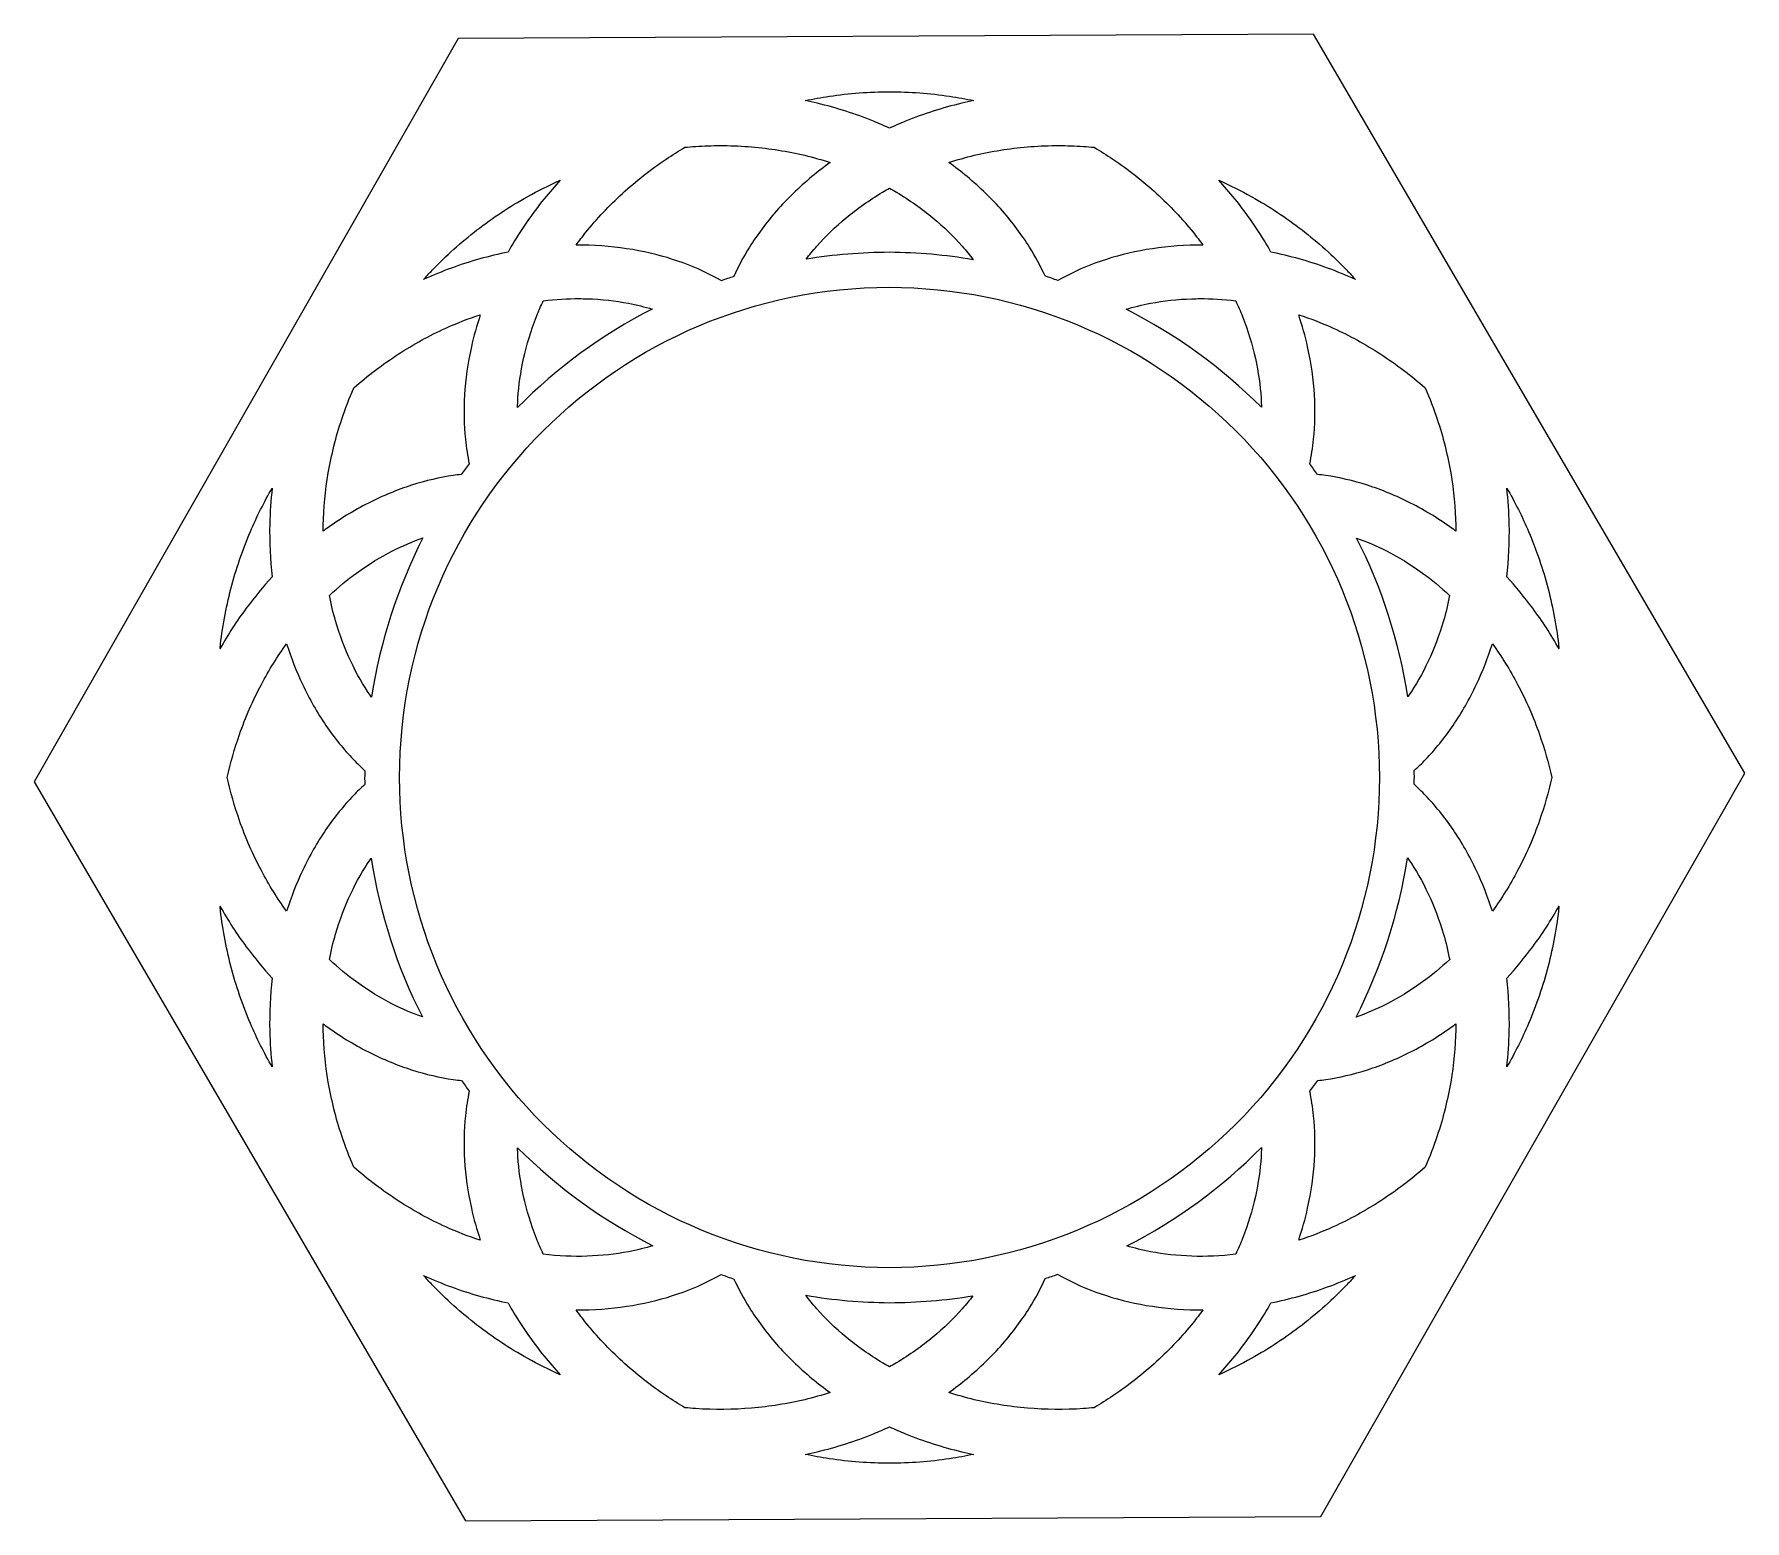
# Model space of a CAD drawing. Extents: x 0.8 to 48.7, y 0.4 to 42.
import ezdxf

# ---------------------------------------------------------------- set-up
doc = ezdxf.new("R2010")
doc.units = 0
doc.layers.add('Layer_1', color=7, linetype='CONTINUOUS')

msp = doc.modelspace()

# ---------------------------------------------------------------- linework, layer by layer
at = {"layer": 'Layer_1', "color": 7}
for p, q in [((12.671898, 41.904213), (0.792036, 21.08503)), ((36.641777, 42.025524), (12.671898, 41.904213)), ((48.731772, 21.327673), (36.641777, 42.025524)), ((36.641777, 42.025524), (36.641777, 42.025524)), ((24.761916, 40.414044), (24.761916, 40.414022)), ((22.731663, 40.093298), (22.731663, 40.093298)), ((20.020401, 38.906711), (20.020401, 38.906688)), ((20.118751, 38.906299), (20.118751, 38.906299)), ((29.503409, 38.906686), (29.503409, 38.906688)), ((15.530796, 37.934249), (15.530818, 37.934249)), ((33.992992, 37.934227), (33.992992, 37.934249)), ((33.992992, 37.934227), (33.992992, 37.934227)), ((24.761851, 37.713024), (24.761872, 37.713024)), ((24.761872, 37.713024), (24.761872, 37.713024)), ((13.200804, 36.542582), (13.200804, 36.542582)), ((16.067037, 34.619752), (16.067037, 34.619752)), ((24.761916, 34.936072), (24.761872, 34.936116)), ((33.456794, 34.619641), (33.456794, 34.619641)), ((13.294398, 34.16784), (13.294402, 34.16784)), ((36.229359, 34.16784), (36.229363, 34.16784)), ((7.461524, 29.314867), (7.461524, 29.314867)), ((42.062219, 29.314867), (42.062219, 29.314867)), ((11.68735, 27.917453), (11.687307, 27.917449)), ((37.853234, 27.911549), (37.853191, 27.911589)), ((7.86619, 24.95122), (7.866168, 24.95122)), ((41.65764, 24.95122), (41.65764, 24.95122)), ((7.158465, 23.813851), (7.158465, 23.813851)), ((36.851911, 0.508488), (48.731772, 21.327673)), ((0.792036, 21.08503), (12.882032, 0.387178)), ((9.737262, 20.700591), (9.737262, 20.700591)), ((10.236437, 18.945881), (10.236437, 18.945881)), ((39.280643, 18.955819), (39.280643, 18.955819)), ((7.158465, 18.598942), (7.158465, 18.598942)), ((5.998352, 17.598312), (5.998352, 17.598312)), ((43.525457, 17.598312), (43.525457, 17.598312)), ((8.891976, 14.304018), (8.891972, 14.304018)), ((40.631842, 14.303996), (40.631859, 14.304018)), ((40.631842, 14.303996), (40.631842, 14.303996)), ((14.339281, 10.836418), (14.339281, 10.836418)), ((35.184767, 10.840541), (35.184767, 10.840541)), ((11.706599, 7.255234), (11.706599, 7.255234)), ((20.046009, 7.287547), (20.046009, 7.287547)), ((29.473461, 7.290042), (29.473461, 7.290042)), ((37.817211, 7.255234), (37.817211, 7.255234)), ((22.41669, 6.701912), (22.41669, 6.701912)), ((24.761828, 3.01808), (24.76185, 3.01808)), ((24.76185, 3.01808), (24.76185, 3.01808)), ((12.882032, 0.387178), (36.851911, 0.508488))]:
    msp.add_line(p, q, dxfattribs=at)
for points in [[(22.398917, 40.165781), (22.623137, 40.213144), (22.848776, 40.255588), (23.07626, 40.289434)], [(23.07626, 40.289434), (23.632444, 40.372189), (24.197379, 40.414044), (24.761916, 40.414044)], [(24.761916, 40.414022), (25.326452, 40.414022), (25.891366, 40.372167), (26.447549, 40.289413)], [(26.447549, 40.289413), (26.675028, 40.255567), (26.900679, 40.213143), (27.124893, 40.165781)], [(22.731663, 40.093298), (22.621784, 40.119411), (22.510437, 40.142791), (22.398917, 40.165781)], [(24.312762, 39.589978), (23.811819, 39.792661), (23.282819, 39.962314), (22.731663, 40.093298)], [(26.792146, 40.093298), (26.241, 39.962316), (25.712008, 39.792659), (25.211069, 39.589978)], [(27.124893, 40.165781), (27.013372, 40.14279), (26.902026, 40.119411), (26.792146, 40.093298)], [(24.761893, 39.394622), (24.614617, 39.462323), (24.465528, 39.528168), (24.312762, 39.589978)], [(25.211069, 39.589978), (25.058298, 39.528166), (24.909177, 39.462327), (24.761893, 39.394622)], [(18.501716, 38.528412), (18.672221, 38.643146), (18.84846, 38.752329), (19.02754, 38.858339)], [(19.02754, 38.858339), (19.127372, 38.867719), (19.227232, 38.87709), (19.326694, 38.883642)], [(19.326694, 38.883642), (19.559206, 38.898959), (19.790672, 38.906571), (20.020401, 38.906711)], [(20.020401, 38.906688), (20.053219, 38.906688), (20.086007, 38.906577), (20.118751, 38.906299)], [(20.118751, 38.906299), (20.380713, 38.904022), (20.640263, 38.892031), (20.89629, 38.870643)], [(20.89629, 38.870643), (21.408358, 38.827867), (21.907156, 38.747469), (22.384832, 38.633947)], [(27.138977, 38.633944), (27.616656, 38.747468), (28.11545, 38.827866), (28.627519, 38.870642)], [(28.627519, 38.870642), (28.883546, 38.89203), (29.143096, 38.904021), (29.405058, 38.906297)], [(29.405058, 38.906297), (29.437803, 38.906586), (29.47059, 38.906708), (29.503409, 38.906686)], [(29.503409, 38.906688), (29.733142, 38.906543), (29.964626, 38.898936), (30.197137, 38.883619)], [(30.197137, 38.883619), (30.296598, 38.877067), (30.396439, 38.867694), (30.496269, 38.858316)], [(30.496269, 38.858316), (30.675352, 38.752304), (30.851607, 38.643124), (31.022116, 38.528389)], [(17.276933, 37.565218), (17.65271, 37.909426), (18.062672, 38.232982), (18.501716, 38.528412)], [(22.384832, 38.633947), (22.629947, 38.575694), (22.869482, 38.508402), (23.102974, 38.433426)], [(23.102974, 38.433426), (22.924429, 38.305253), (22.751852, 38.173479), (22.587719, 38.037462)], [(26.420834, 38.433423), (26.654328, 38.5084), (26.893862, 38.575692), (27.138977, 38.633944)], [(26.936112, 38.03746), (26.771978, 38.173479), (26.599381, 38.305251), (26.420834, 38.433423)], [(31.022116, 38.528389), (31.461158, 38.232958), (31.871122, 37.909402), (32.246898, 37.565194)], [(14.611741, 37.475178), (14.9114, 37.642857), (15.218836, 37.794903), (15.530796, 37.934249)], [(15.530818, 37.934249), (15.376928, 37.765456), (15.227566, 37.594319), (15.086503, 37.419536)], [(22.587719, 38.037462), (22.219796, 37.732559), (21.889369, 37.410178), (21.597506, 37.078109)], [(27.926326, 37.078108), (27.634462, 37.410178), (27.304032, 37.732559), (26.936112, 38.03746)], [(33.992992, 37.934249), (34.304958, 37.794901), (34.612382, 37.642838), (34.912046, 37.475156)], [(34.437307, 37.419514), (34.29624, 37.594293), (34.146886, 37.765431), (33.992992, 37.934227)], [(13.200804, 36.542582), (13.647449, 36.887692), (14.120342, 37.200202), (14.611741, 37.475178)], [(15.086503, 37.419536), (14.733814, 36.982528), (14.422306, 36.528996), (14.153083, 36.066974)], [(16.253799, 36.477501), (16.558981, 36.855643), (16.901151, 37.221007), (17.276933, 37.565218)], [(23.544859, 36.882556), (23.852457, 37.137461), (24.194246, 37.380001), (24.566799, 37.601891)], [(24.566799, 37.601891), (24.630488, 37.639826), (24.696348, 37.67631), (24.761851, 37.713024)], [(24.761872, 37.713024), (24.827397, 37.6763), (24.893282, 37.639814), (24.95699, 37.60187)], [(24.95699, 37.60187), (25.329553, 37.379972), (25.67135, 37.137422), (25.978952, 36.882512)], [(32.246898, 37.565194), (32.622679, 37.220982), (32.964848, 36.8556), (33.270032, 36.477457)], [(35.370727, 36.066952), (35.101503, 36.528971), (34.789998, 36.982503), (34.437307, 37.419514)], [(34.912046, 37.475156), (35.403452, 37.200178), (35.876356, 36.887673), (36.323004, 36.54256)], [(21.597506, 37.078109), (21.305659, 36.746058), (21.052964, 36.405024), (20.838696, 36.062636)], [(28.685158, 36.062613), (28.47089, 36.405002), (28.218177, 36.746054), (27.926326, 37.078108)], [(11.944337, 35.414436), (12.333166, 35.819281), (12.754153, 36.197469), (13.200804, 36.542582)], [(15.980123, 36.119537), (16.068198, 36.239858), (16.158578, 36.359514), (16.253799, 36.477501)], [(22.724199, 36.087917), (22.963178, 36.359817), (23.237256, 36.627642), (23.544859, 36.882556)], [(25.978952, 36.882512), (26.286566, 36.627588), (26.560628, 36.359756), (26.799611, 36.087851)], [(33.270032, 36.477457), (33.365249, 36.359474), (33.455637, 36.239831), (33.543708, 36.119514)], [(36.323004, 36.54256), (36.769656, 36.197447), (37.190643, 35.819259), (37.579472, 35.414413)], [(14.153083, 36.066974), (14.125116, 36.01898), (14.099551, 35.970596), (14.072506, 35.922443)], [(16.339498, 36.114871), (16.220757, 36.118733), (16.100898, 36.12021), (15.980123, 36.119537)], [(17.731078, 35.961442), (17.28967, 36.046149), (16.823907, 36.099114), (16.339498, 36.114871)], [(18.975306, 35.619103), (18.588624, 35.760481), (18.172467, 35.876738), (17.731078, 35.961442)], [(20.838696, 36.062636), (20.665968, 35.786624), (20.518563, 35.510272), (20.395183, 35.237267)], [(22.425458, 35.72266), (22.518238, 35.844824), (22.617777, 35.966833), (22.724199, 36.087917)], [(26.799611, 36.087851), (26.909453, 35.962878), (27.011918, 35.836911), (27.107229, 35.710811)], [(29.120206, 35.255732), (28.998553, 35.522724), (28.853989, 35.792829), (28.685158, 36.062613)], [(31.792753, 35.961419), (31.351363, 35.876714), (30.935207, 35.760456), (30.548526, 35.619079)], [(33.184333, 36.114848), (32.699923, 36.099091), (32.23416, 36.046127), (31.792753, 35.961419)], [(33.543708, 36.119514), (33.42294, 36.120192), (33.303067, 36.118714), (33.184333, 36.114848)], [(35.451303, 35.922421), (35.424258, 35.970572), (35.398692, 36.018959), (35.370727, 36.066952)], [(13.277974, 35.731601), (12.753013, 35.583941), (12.22653, 35.392824), (11.70662, 35.157578)], [(14.072506, 35.922443), (13.808921, 35.86974), (13.543754, 35.806358), (13.277974, 35.731601)], [(20.041647, 35.12774), (19.718269, 35.31161), (19.36196, 35.477734), (18.975306, 35.619103)], [(24.761872, 35.916801), (23.979143, 35.91435), (23.197857, 35.84943), (22.425458, 35.72266)], [(27.107229, 35.710811), (26.332203, 35.842027), (25.547906, 35.910911), (24.761872, 35.916801)], [(30.548526, 35.619079), (30.161871, 35.47771), (29.805562, 35.311588), (29.482184, 35.127717)], [(36.245834, 35.731579), (35.980054, 35.806336), (35.714888, 35.869718), (35.451303, 35.922421)], [(37.817189, 35.157556), (37.297278, 35.392803), (36.770793, 35.58392), (36.245834, 35.731579)], [(11.70662, 35.157578), (11.784741, 35.244102), (11.863432, 35.330197), (11.944337, 35.414436)], [(20.05037, 35.122706), (20.047446, 35.124374), (20.044577, 35.126073), (20.041647, 35.12774)], [(20.395183, 35.237267), (20.279778, 35.200501), (20.164832, 35.162311), (20.05037, 35.122706)], [(29.477801, 35.125199), (29.359171, 35.170251), (29.239962, 35.213765), (29.120206, 35.255732)], [(29.482184, 35.127717), (29.480713, 35.126883), (29.47927, 35.126036), (29.477801, 35.125199)], [(37.579472, 35.414413), (37.660378, 35.330174), (37.739069, 35.24408), (37.817189, 35.157556)], [(11.032207, 21.206362), (11.032207, 28.789071), (17.179207, 34.936071), (24.761916, 34.936072)], [(14.868926, 34.117083), (14.926998, 34.26482), (14.991941, 34.413102), (15.060267, 34.561419)], [(15.060267, 34.561419), (15.404229, 34.601959), (15.741186, 34.620943), (16.067037, 34.619752)], [(16.067037, 34.619752), (16.142233, 34.619474), (16.216837, 34.618121), (16.2908, 34.615716)], [(16.2908, 34.615716), (16.697198, 34.602497), (17.085301, 34.55808), (17.448439, 34.488393)], [(24.761872, 34.936116), (28.403233, 34.936126), (31.895455, 33.489606), (34.470286, 30.914776)], [(32.075392, 34.488283), (32.43853, 34.55797), (32.826634, 34.602387), (33.233031, 34.615606)], [(33.233031, 34.615606), (33.306996, 34.618011), (33.381596, 34.619367), (33.456794, 34.619641)], [(33.456794, 34.619641), (33.782652, 34.620833), (34.119621, 34.60185), (34.463587, 34.561308)], [(34.463587, 34.561308), (34.531913, 34.412992), (34.596833, 34.264708), (34.654906, 34.116972)], [(12.323499, 33.790301), (12.645801, 33.936197), (12.970507, 34.061361), (13.294398, 34.16784)], [(13.294402, 34.16784), (13.194381, 33.865793), (13.10975, 33.565148), (13.043621, 33.268297)], [(18.111243, 34.326241), (16.71526, 33.615014), (15.441858, 32.685346), (14.339172, 31.572378)], [(14.507858, 32.942234), (14.593151, 33.325109), (14.712681, 33.719598), (14.868926, 34.117083)], [(17.448439, 34.488393), (17.679619, 34.44403), (17.90097, 34.38932), (18.111243, 34.326241)], [(31.392146, 34.319923), (31.608508, 34.385617), (31.836694, 34.442477), (32.075392, 34.488283)], [(35.184572, 31.576196), (34.074975, 32.687324), (32.794627, 33.613625), (31.392146, 34.319923)], [(34.654906, 34.116972), (34.81115, 33.719487), (34.93068, 33.324999), (35.015973, 32.942124)], [(36.480162, 33.268318), (36.414033, 33.565162), (36.329378, 33.8658), (36.229359, 34.16784)], [(36.229363, 34.16784), (36.553241, 34.061363), (36.87793, 33.936212), (37.200219, 33.790322)], [(10.989384, 33.06044), (11.42407, 33.34205), (11.871752, 33.585808), (12.323499, 33.790301)], [(37.200219, 33.790322), (37.651966, 33.585829), (38.099646, 33.342071), (38.534333, 33.060461)], [(13.043621, 33.268297), (12.941226, 32.808653), (12.878834, 32.358559), (12.852453, 31.92472)], [(36.671308, 31.924741), (36.644928, 32.358577), (36.582554, 32.808684), (36.480162, 33.268318)], [(9.747826, 32.11847), (10.144319, 32.467464), (10.560742, 32.782744), (10.989384, 33.06044)], [(14.349828, 31.833771), (14.371321, 32.187237), (14.422559, 32.559343), (14.507858, 32.942234)], [(35.015973, 32.942124), (35.10127, 32.559231), (35.152532, 32.187122), (35.174024, 31.833661)], [(38.534333, 33.060461), (38.962962, 32.782773), (39.379384, 32.467497), (39.77587, 32.118512)], [(9.411476, 31.241626), (9.50908, 31.535783), (9.622415, 31.828432), (9.747826, 32.11847)], [(12.852453, 31.92472), (12.826074, 31.490903), (12.835721, 31.074257), (12.876108, 30.680297)], [(14.339172, 31.572378), (14.34093, 31.658331), (14.34446, 31.745497), (14.349828, 31.833771)], [(35.174024, 31.833661), (35.179311, 31.746726), (35.18279, 31.66088), (35.184572, 31.576196)], [(36.647653, 30.68034), (36.688041, 31.074297), (36.697686, 31.490934), (36.671308, 31.924741)], [(39.77587, 32.118512), (39.901286, 31.828466), (40.014654, 31.535813), (40.112263, 31.241647)], [(9.034609, 29.742081), (9.120546, 30.239899), (9.24595, 30.742767), (9.411476, 31.241626)], [(40.112263, 31.241647), (40.277788, 30.742784), (40.403192, 30.23992), (40.489129, 29.742102)], [(34.470286, 30.914776), (37.045116, 28.339945), (38.491636, 24.847722), (38.491624, 21.206362)], [(12.876108, 30.680297), (12.900679, 30.440622), (12.937371, 30.210521), (12.983551, 29.989607)], [(36.540818, 29.992644), (36.586703, 30.212648), (36.623193, 30.441746), (36.647653, 30.68034)], [(8.892184, 28.270076), (8.902055, 28.7507), (8.948672, 29.244256), (9.034609, 29.742081)], [(12.983551, 29.989607), (12.907375, 29.891982), (12.832434, 29.793399), (12.758747, 29.693882)], [(36.753534, 29.695183), (36.683864, 29.795215), (36.612953, 29.894376), (36.540818, 29.992644)], [(40.489129, 29.742102), (40.575068, 29.244277), (40.621662, 28.750722), (40.631533, 28.270097)], [(6.850565, 28.092904), (7.029654, 28.513233), (7.234947, 28.921393), (7.461524, 29.314867)], [(7.461524, 29.314867), (7.423522, 28.97391), (7.399357, 28.635162), (7.392493, 28.300933)], [(11.370271, 29.392928), (10.970869, 29.264828), (10.563936, 29.09847), (10.156837, 28.891473)], [(12.536677, 29.665583), (12.160608, 29.610603), (11.769649, 29.521017), (11.370271, 29.392928)], [(12.758747, 29.693882), (12.685398, 29.685831), (12.611412, 29.676509), (12.536677, 29.665583)], [(36.987084, 29.665627), (36.908448, 29.677122), (36.830638, 29.68686), (36.753534, 29.695183)], [(38.153469, 29.39297), (37.75409, 29.52106), (37.36315, 29.610648), (36.987084, 29.665627)], [(39.366902, 28.891516), (38.959802, 29.098512), (38.552871, 29.26487), (38.153469, 29.39297)], [(42.062219, 29.314867), (42.288791, 28.921401), (42.494072, 28.513247), (42.673157, 28.092927)], [(42.13123, 28.300934), (42.124364, 28.635162), (42.100222, 28.97391), (42.062219, 29.314867)], [(10.156837, 28.891473), (9.749719, 28.684463), (9.343234, 28.437177), (8.945292, 28.148939)], [(40.578426, 28.148981), (40.180483, 28.43722), (39.774019, 28.684507), (39.366902, 28.891516)], [(7.392493, 28.300933), (7.382154, 27.797597), (7.40823, 27.305313), (7.464194, 26.827604)], [(42.05955, 26.827583), (42.115516, 27.3053), (42.141569, 27.79759), (42.13123, 28.300934)], [(6.30408, 26.491754), (6.446439, 27.03768), (6.629598, 27.574284), (6.850565, 28.092904)], [(8.891928, 28.108682), (8.892117, 28.162522), (8.891073, 28.215917), (8.892184, 28.270076)], [(8.945292, 28.148939), (8.927393, 28.135973), (8.909788, 28.121811), (8.891928, 28.108682)], [(11.687307, 27.917449), (10.970598, 26.517454), (10.483041, 25.011581), (10.243208, 23.457188)], [(10.836893, 27.554476), (11.124363, 27.700644), (11.40962, 27.821077), (11.68735, 27.917453)], [(37.853191, 27.911589), (38.125668, 27.816192), (38.405276, 27.697677), (38.687002, 27.554428)], [(39.28735, 23.466776), (39.049058, 25.015284), (38.564919, 26.515782), (37.853234, 27.911549)], [(40.631811, 28.108703), (40.613942, 28.121838), (40.596333, 28.136011), (40.578426, 28.148981)], [(40.631533, 28.270097), (40.632646, 28.215938), (40.631644, 28.162543), (40.631811, 28.108703)], [(42.673157, 28.092927), (42.894123, 27.574307), (43.077302, 27.037703), (43.219663, 26.491777)], [(9.825413, 26.934228), (10.160358, 27.176837), (10.50049, 27.383422), (10.836893, 27.554476)], [(38.687002, 27.554428), (39.023406, 27.383374), (39.363561, 27.176788), (39.698504, 26.93418)], [(9.063065, 26.30823), (9.311847, 26.537971), (9.567202, 26.747201), (9.825413, 26.934228)], [(39.698504, 26.93418), (39.956716, 26.747153), (40.212049, 26.537923), (40.46083, 26.308182)], [(5.999957, 24.832922), (6.059972, 25.38986), (6.161724, 25.945839), (6.30408, 26.491754)], [(7.464194, 26.827604), (7.209957, 26.551977), (6.965133, 26.258489), (6.733508, 25.946094)], [(42.790214, 25.946096), (42.558594, 26.258481), (42.313781, 26.551961), (42.05955, 26.827583)], [(43.219663, 26.491777), (43.362021, 25.945854), (43.463752, 25.389889), (43.523764, 24.832944)], [(6.733508, 25.946094), (6.470295, 25.591099), (6.224706, 25.212494), (5.998308, 24.814497)], [(9.23737, 25.591194), (9.169868, 25.821891), (9.112154, 26.061869), (9.063065, 26.30823)], [(40.46083, 26.308182), (40.411741, 26.061822), (40.354049, 25.821842), (40.286547, 25.591147)], [(43.525413, 24.814498), (43.299016, 25.212497), (43.053427, 25.591101), (42.790214, 25.946096)], [(9.66428, 24.461138), (9.500153, 24.809282), (9.355433, 25.187708), (9.23737, 25.591194)], [(40.286547, 25.591147), (40.168487, 25.187661), (40.023743, 24.809234), (39.859616, 24.46109)], [(7.158465, 23.813851), (7.372565, 24.217804), (7.610952, 24.597334), (7.86619, 24.95122)], [(7.866168, 24.95122), (7.99268, 24.554412), (8.140158, 24.176129), (8.307357, 23.821468)], [(41.216473, 23.821467), (41.383673, 24.17613), (41.531129, 24.554411), (41.65764, 24.95122)], [(41.65764, 24.95122), (41.912876, 24.597339), (42.15129, 24.21782), (42.365388, 23.813872)], [(5.998308, 24.814497), (5.998964, 24.820637), (5.999297, 24.826783), (5.999957, 24.832922)], [(10.207662, 23.508621), (10.012304, 23.794324), (9.828415, 24.112977), (9.66428, 24.461138)], [(39.859616, 24.46109), (39.695484, 24.112932), (39.511593, 23.794279), (39.316234, 23.508572)], [(43.523764, 24.832944), (43.524431, 24.826799), (43.524764, 24.820644), (43.525413, 24.814498)], [(6.544358, 22.40849), (6.717288, 22.900856), (6.924027, 23.371531), (7.158465, 23.813851)], [(8.307357, 23.821468), (8.505159, 23.401893), (8.728228, 23.014468), (8.969294, 22.661919)], [(10.243208, 23.457188), (10.231316, 23.47422), (10.219468, 23.491353), (10.207662, 23.508621)], [(39.316234, 23.508572), (39.306639, 23.494541), (39.297001, 23.480652), (39.28735, 23.466776)], [(40.554516, 22.661919), (40.795577, 23.014464), (41.018671, 23.401891), (41.216473, 23.821467)], [(42.365388, 23.813872), (42.599824, 23.371552), (42.806563, 22.900878), (42.979493, 22.408511)], [(8.969294, 22.661919), (9.210346, 22.30939), (9.468834, 21.992486), (9.73724, 21.712201)], [(39.786568, 21.712201), (40.054974, 21.992486), (40.313462, 22.309392), (40.554516, 22.661919)], [(6.201259, 21.206385), (6.293589, 21.61832), (6.408105, 22.020551), (6.544358, 22.40849)], [(42.979493, 22.408511), (43.115748, 22.020573), (43.230263, 21.618341), (43.322592, 21.206406)], [(9.73724, 21.712201), (9.843824, 21.600901), (9.951953, 21.496167), (10.061047, 21.397032)], [(39.465474, 21.399505), (39.573649, 21.497915), (39.680867, 21.601823), (39.786568, 21.712201)], [(6.544358, 20.004302), (6.408107, 20.392234), (6.293589, 20.794457), (6.201259, 21.206385)], [(10.061047, 21.397032), (10.057452, 21.333511), (10.054269, 21.269968), (10.051498, 21.206406)], [(10.051498, 21.206406), (10.053354, 21.142004), (10.055632, 21.077615), (10.058334, 21.013243)], [(15.053538, 11.497978), (12.478718, 14.072803), (11.032201, 17.565013), (11.032207, 21.206362)], [(38.491624, 21.206362), (38.49163, 17.565013), (37.045113, 14.072803), (34.470293, 11.497978)], [(39.462762, 21.01576), (39.466357, 21.079294), (39.46954, 21.142852), (39.47231, 21.206427)], [(39.47231, 21.206427), (39.470454, 21.270801), (39.468176, 21.335162), (39.465474, 21.399505)], [(43.322592, 21.206406), (43.230263, 20.79448), (43.115746, 20.392254), (42.979493, 20.004323)], [(9.737262, 20.700591), (9.468853, 20.420304), (9.210367, 20.103401), (8.969315, 19.750873)], [(10.058334, 21.013243), (9.950173, 20.914845), (9.842953, 20.810957), (9.737262, 20.700591)], [(39.786568, 20.700612), (39.679988, 20.811907), (39.571858, 20.916634), (39.462762, 21.01576)], [(40.554516, 19.750894), (40.313463, 20.10342), (40.054977, 20.420325), (39.786568, 20.700612)], [(7.158465, 18.598942), (6.924027, 19.041261), (6.717288, 19.511936), (6.544358, 20.004302)], [(8.969315, 19.750873), (8.72825, 19.398325), (8.505182, 19.010898), (8.307379, 18.591324)], [(41.216473, 18.591345), (41.018671, 19.010923), (40.795577, 19.398349), (40.554516, 19.750894)], [(42.979493, 20.004323), (42.806563, 19.511956), (42.599824, 19.041282), (42.365388, 18.598963)], [(9.66428, 17.95174), (9.828415, 18.299902), (10.012304, 18.618554), (10.207662, 18.904257)], [(10.207662, 18.904257), (10.217217, 18.918233), (10.226825, 18.932059), (10.236437, 18.945881)], [(10.236437, 18.945881), (10.474748, 17.397433), (10.958886, 15.896996), (11.670552, 14.501284)], [(37.836481, 14.495381), (38.55323, 15.895427), (39.040809, 17.401362), (39.280643, 18.955819)], [(39.280643, 18.955819), (39.292567, 18.938746), (39.304441, 18.921568), (39.316278, 18.904257)], [(39.316278, 18.904257), (39.511637, 18.618552), (39.695528, 18.299898), (39.859659, 17.95174)], [(7.86619, 17.461572), (7.61095, 17.815457), (7.372565, 18.194987), (7.158465, 18.598942)], [(8.307379, 18.591324), (8.140179, 18.236663), (7.992702, 17.85838), (7.86619, 17.461572)], [(41.65764, 17.461593), (41.531129, 17.858403), (41.383673, 18.236683), (41.216473, 18.591345)], [(42.365388, 18.598963), (42.151288, 18.195009), (41.91288, 17.815478), (41.65764, 17.461593)], [(9.23737, 16.821684), (9.355433, 17.225172), (9.500153, 17.603596), (9.66428, 17.95174)], [(39.859659, 17.95174), (40.023787, 17.603597), (40.16853, 17.22517), (40.28659, 16.821684)], [(5.998352, 17.598312), (6.22475, 17.200314), (6.470338, 16.821708), (6.733552, 16.466714)], [(6, 17.579887), (5.999334, 17.586026), (5.999, 17.592172), (5.998352, 17.598312)], [(6.304124, 15.921032), (6.161765, 16.466958), (6.060015, 17.02294), (6, 17.579887)], [(42.790258, 16.466714), (43.053469, 16.821707), (43.299059, 17.200315), (43.525457, 17.598312)], [(43.523808, 17.579887), (43.463796, 17.022942), (43.362064, 16.466958), (43.219707, 15.921032)], [(43.525457, 17.598312), (43.524801, 17.592172), (43.524468, 17.586026), (43.523808, 17.579887)], [(9.063065, 16.104648), (9.112154, 16.351008), (9.169868, 16.590988), (9.23737, 16.821684)], [(40.28659, 16.821684), (40.354092, 16.590989), (40.411784, 16.351008), (40.460873, 16.104648)], [(6.733552, 16.466714), (6.965176, 16.154322), (7.21, 15.860831), (7.464237, 15.585204)], [(42.059593, 15.585225), (42.313824, 15.860848), (42.558639, 16.15433), (42.790258, 16.466714)], [(6.850608, 14.319882), (6.629642, 14.838507), (6.446483, 15.375109), (6.304124, 15.921032)], [(9.825413, 15.478649), (9.5672, 15.665677), (9.311847, 15.874907), (9.063065, 16.104648)], [(40.460873, 16.104648), (40.212092, 15.874908), (39.95676, 15.665678), (39.698548, 15.478649)], [(43.219707, 15.921032), (43.077346, 15.375108), (42.894167, 14.838507), (42.6732, 14.319882)], [(7.464237, 15.585204), (7.408274, 15.107494), (7.382197, 14.615211), (7.392536, 14.111875)], [(10.836893, 14.858402), (10.500492, 15.029452), (10.160357, 15.236041), (9.825413, 15.478649)], [(39.698548, 15.478649), (39.363606, 15.236042), (39.023448, 15.029454), (38.687046, 14.858402)], [(42.131273, 14.111875), (42.141611, 14.615215), (42.115558, 15.107511), (42.059593, 15.585225)], [(11.670552, 14.501284), (11.398124, 14.596671), (11.118567, 14.715179), (10.836893, 14.858402)], [(38.687046, 14.858402), (38.39954, 14.712214), (38.114241, 14.591764), (37.836481, 14.495381)], [(7.461567, 13.09792), (7.23499, 13.491395), (7.029697, 13.899554), (6.850608, 14.319882)], [(7.392536, 14.111875), (7.3994, 13.777632), (7.423562, 13.438891), (7.461567, 13.09792)], [(8.892232, 14.142625), (8.891119, 14.196784), (8.89212, 14.250178), (8.891976, 14.304018)], [(8.891972, 14.304018), (8.909834, 14.290889), (8.927435, 14.276728), (8.945335, 14.263762)], [(9.034658, 12.670619), (8.948719, 13.168447), (8.902104, 13.662), (8.892232, 14.142625)], [(8.945335, 14.263762), (9.343278, 13.975516), (9.749762, 13.728235), (10.15688, 13.521227)], [(39.366911, 13.521206), (39.774029, 13.728214), (40.180513, 13.9755), (40.578457, 14.26374)], [(40.631581, 14.142625), (40.62171, 13.662), (40.575116, 13.168446), (40.489177, 12.670619)], [(40.578457, 14.26374), (40.596361, 14.276708), (40.613977, 14.290864), (40.631842, 14.303996)], [(40.631859, 14.304018), (40.63167, 14.250178), (40.632692, 14.196784), (40.631581, 14.142625)], [(42.6732, 14.319882), (42.494113, 13.899557), (42.288839, 13.491392), (42.062262, 13.09792)], [(42.062262, 13.09792), (42.100268, 13.438891), (42.124408, 13.777634), (42.131273, 14.111875)], [(10.15688, 13.521227), (10.563983, 13.314226), (10.970911, 13.147871), (11.370314, 13.019774)], [(38.153478, 13.019751), (38.552876, 13.147848), (38.959814, 13.314209), (39.366911, 13.521206)], [(11.370314, 13.019774), (11.769694, 12.891682), (12.160653, 12.802096), (12.53672, 12.747117)], [(36.987093, 12.747096), (37.363158, 12.802075), (37.754098, 12.89166), (38.153478, 13.019751)], [(9.411524, 11.171076), (9.245998, 11.669935), (9.120594, 12.1728), (9.034658, 12.670619)], [(12.53672, 12.747117), (12.615334, 12.735624), (12.693124, 12.725904), (12.770206, 12.717581)], [(12.770206, 12.717581), (12.83989, 12.617521), (12.910815, 12.518331), (12.982966, 12.420034)], [(36.540219, 12.423094), (36.616395, 12.520711), (36.691336, 12.619287), (36.765023, 12.718797)], [(36.765023, 12.718797), (36.838372, 12.726848), (36.912358, 12.736169), (36.987093, 12.747096)], [(40.489177, 12.670619), (40.40324, 12.1728), (40.277836, 11.669937), (40.112311, 11.171076)], [(12.982966, 12.420034), (12.937087, 12.200051), (12.900609, 11.970974), (12.876151, 11.732404)], [(36.647662, 11.732381), (36.62309, 11.972061), (36.586402, 12.202171), (36.540219, 12.423094)], [(12.876151, 11.732404), (12.835764, 11.338444), (12.826118, 10.921799), (12.852497, 10.48798)], [(36.671317, 10.48798), (36.697693, 10.921789), (36.688049, 11.338425), (36.647662, 11.732381)], [(9.747874, 10.29423), (9.622463, 10.584268), (9.509128, 10.876917), (9.411524, 11.171076)], [(24.761916, 7.476631), (21.120567, 7.476632), (17.628359, 8.923154), (15.053538, 11.497978)], [(34.470293, 11.497978), (31.895472, 8.923154), (28.403264, 7.476632), (24.761916, 7.476631)], [(40.112311, 11.171076), (40.014702, 10.876908), (39.901333, 10.584256), (39.775918, 10.294209)], [(14.339281, 10.836418), (15.448847, 9.725339), (16.729149, 8.799076), (18.131577, 8.092798)], [(14.349828, 10.579105), (14.344544, 10.665989), (14.341066, 10.751784), (14.339281, 10.836418)], [(14.507858, 9.470641), (14.422553, 9.853534), (14.371321, 10.225639), (14.349828, 10.579105)], [(31.412762, 8.086614), (32.808727, 8.797866), (34.082106, 9.727556), (35.184767, 10.840541)], [(35.174112, 10.579105), (35.15262, 10.225644), (35.101357, 9.853537), (35.01606, 9.470641)], [(35.184767, 10.840541), (35.183011, 10.754575), (35.17948, 10.667396), (35.174112, 10.579105)], [(10.989433, 9.35226), (10.560786, 9.629959), (10.144365, 9.945237), (9.747874, 10.29423)], [(12.852497, 10.48798), (12.878878, 10.054144), (12.941269, 9.604048), (13.043664, 9.144405)], [(36.480171, 9.144405), (36.582563, 9.604037), (36.644937, 10.054146), (36.671317, 10.48798)], [(39.775918, 10.294209), (39.379434, 9.945226), (38.963013, 9.62995), (38.534381, 9.35226)], [(12.323547, 8.622399), (11.871802, 8.826889), (11.424118, 9.07065), (10.989433, 9.35226)], [(13.043664, 9.144405), (13.109793, 8.847552), (13.194424, 8.546907), (13.294446, 8.24486)], [(14.868926, 8.295794), (14.712681, 8.693279), (14.593151, 9.087767), (14.507858, 9.470641)], [(35.01606, 9.470641), (34.930767, 9.087767), (34.811238, 8.693279), (34.654992, 8.295794)], [(36.229368, 8.24486), (36.329389, 8.546907), (36.414041, 8.847552), (36.480171, 9.144405)], [(38.534381, 9.35226), (38.099693, 9.070649), (37.652011, 8.826889), (37.200267, 8.622399)], [(13.294446, 8.24486), (12.970556, 8.351339), (12.645848, 8.476502), (12.323547, 8.622399)], [(15.060267, 7.851457), (14.991941, 7.999774), (14.926998, 8.148057), (14.868926, 8.295794)], [(34.654992, 8.295794), (34.596921, 8.148058), (34.532, 7.999772), (34.463673, 7.851457)], [(37.200267, 8.622399), (36.877966, 8.476501), (36.553259, 8.351339), (36.229368, 8.24486)], [(16.2908, 7.79716), (15.896327, 7.784328), (15.483606, 7.801561), (15.060267, 7.851457)], [(17.448439, 7.924482), (17.085306, 7.854796), (16.6972, 7.810379), (16.2908, 7.79716)], [(18.131577, 8.092798), (17.915248, 8.027119), (17.687096, 7.97028), (17.448439, 7.924482)], [(32.075479, 7.924482), (31.844332, 7.96884), (31.623009, 8.023546), (31.412762, 8.086614)], [(33.233118, 7.79716), (32.826718, 7.810379), (32.438613, 7.854796), (32.075479, 7.924482)], [(34.463673, 7.851457), (34.040331, 7.801559), (33.627597, 7.784327), (33.233118, 7.79716)], [(11.706599, 7.255234), (12.226521, 7.019976), (12.753004, 6.828828), (13.277974, 6.681167)], [(11.944337, 6.998354), (11.863422, 7.082602), (11.784729, 7.168699), (11.706599, 7.255234)], [(18.975283, 6.793645), (19.36194, 6.935014), (19.718249, 7.101138), (20.041624, 7.285008)], [(20.041624, 7.285008), (20.043099, 7.285841), (20.044536, 7.286708), (20.046009, 7.287547)], [(20.046009, 7.287547), (20.164646, 7.242488), (20.283862, 7.198965), (20.403626, 7.156991)], [(29.128669, 7.17548), (29.244067, 7.212247), (29.359006, 7.250437), (29.473461, 7.290042)], [(29.473461, 7.290042), (29.476386, 7.288372), (29.479253, 7.286674), (29.482184, 7.285008)], [(29.482184, 7.285008), (29.805561, 7.101137), (30.161869, 6.935014), (30.548526, 6.793645)], [(36.245834, 6.681167), (36.770802, 6.828828), (37.297288, 7.019976), (37.817211, 7.255234)], [(37.817211, 7.255234), (37.739081, 7.168699), (37.660388, 7.082602), (37.579472, 6.998354)], [(13.200826, 5.870185), (12.754174, 6.215301), (12.333164, 6.593507), (11.944337, 6.998354)], [(17.731057, 6.451306), (18.172449, 6.536009), (18.588603, 6.652268), (18.975283, 6.793645)], [(20.403626, 7.156991), (20.525282, 6.890007), (20.669848, 6.619909), (20.838673, 6.350134)], [(28.685158, 6.35009), (28.857889, 6.626107), (29.005293, 6.902469), (29.128669, 7.17548)], [(30.548526, 6.793645), (30.935206, 6.652268), (31.35136, 6.536009), (31.792753, 6.451306)], [(37.579472, 6.998354), (37.190644, 6.593507), (36.769657, 6.215301), (36.323004, 5.870185)], [(13.277974, 6.681167), (13.543756, 6.606409), (13.808921, 6.543029), (14.072506, 6.490325)], [(14.072506, 6.490325), (14.099552, 6.442172), (14.125116, 6.393788), (14.153083, 6.345794)], [(14.153083, 6.345794), (14.422306, 5.883769), (14.733814, 5.430241), (15.086503, 4.993232)], [(15.980101, 6.29321), (16.100877, 6.292532), (16.220736, 6.294032), (16.339477, 6.297898)], [(16.253778, 5.935268), (16.15856, 6.05325), (16.068172, 6.172894), (15.980101, 6.29321)], [(16.339477, 6.297898), (16.823883, 6.313655), (17.289646, 6.366597), (17.731057, 6.451306)], [(20.838673, 6.350134), (21.052942, 6.007745), (21.305639, 5.666691), (21.597484, 5.334639)], [(22.41669, 6.701912), (23.191674, 6.570711), (23.975926, 6.501835), (24.761916, 6.495945)], [(22.72422, 6.324981), (22.614409, 6.44992), (22.511978, 6.575851), (22.41669, 6.701912)], [(23.54488, 5.530341), (23.237268, 5.785261), (22.963206, 6.053074), (22.72422, 6.324981)], [(24.761916, 6.495945), (25.544645, 6.498396), (26.325931, 6.563315), (27.09833, 6.690086)], [(26.799719, 6.325004), (26.560736, 6.053098), (26.286672, 5.785263), (25.97906, 5.530341)], [(27.09833, 6.690086), (27.005587, 6.567979), (26.906091, 6.446029), (26.799719, 6.325004)], [(27.926326, 5.334595), (28.218174, 5.66665), (28.47089, 6.007701), (28.685158, 6.35009)], [(31.792753, 6.451306), (32.234164, 6.366597), (32.699927, 6.313655), (33.184333, 6.297898)], [(33.184333, 6.297898), (33.303074, 6.294036), (33.422933, 6.292537), (33.543708, 6.29321)], [(33.543708, 6.29321), (33.455633, 6.172889), (33.365253, 6.053232), (33.270032, 5.935246)], [(34.437307, 4.993232), (34.789997, 5.430242), (35.101502, 5.88377), (35.370727, 6.345794)], [(35.370727, 6.345794), (35.398692, 6.393787), (35.424258, 6.442174), (35.451303, 6.490325)], [(35.451303, 6.490325), (35.714888, 6.543029), (35.980053, 6.606409), (36.245834, 6.681167)], [(14.611763, 4.93759), (14.120363, 5.212565), (13.647476, 5.525071), (13.200826, 5.870185)], [(17.276911, 4.847551), (16.901134, 5.19176), (16.558958, 5.557129), (16.253778, 5.935268)], [(33.270032, 5.935246), (32.96485, 5.557105), (32.622674, 5.191739), (32.246898, 4.847529)], [(36.323004, 5.870185), (35.876356, 5.525071), (35.403451, 5.212565), (34.912046, 4.93759)], [(21.597484, 5.334639), (21.889348, 5.00257), (22.219771, 4.680188), (22.587697, 4.375285)], [(24.566842, 4.811005), (24.19428, 5.032901), (23.852481, 5.27543), (23.54488, 5.530341)], [(25.97906, 5.530341), (25.671461, 5.275431), (25.32966, 5.032902), (24.957098, 4.811005)], [(26.936112, 4.375242), (27.304034, 4.680143), (27.634462, 5.002522), (27.926326, 5.334595)], [(15.530818, 4.478519), (15.218858, 4.617863), (14.911422, 4.76991), (14.611763, 4.93759)], [(15.086503, 4.993232), (15.227566, 4.818447), (15.376928, 4.647312), (15.530818, 4.478519)], [(18.501716, 3.884334), (18.06267, 4.179768), (17.652688, 4.503344), (17.276911, 4.847551)], [(24.761959, 4.699851), (24.696436, 4.736577), (24.630551, 4.77306), (24.566842, 4.811005)], [(24.957098, 4.811005), (24.893384, 4.773057), (24.827489, 4.736579), (24.761959, 4.699851)], [(32.246898, 4.847529), (31.871122, 4.503322), (31.46116, 4.179748), (31.022116, 3.884313)], [(33.992992, 4.478497), (34.146886, 4.647292), (34.29624, 4.818443), (34.437307, 4.993232)], [(34.912046, 4.93759), (34.612382, 4.769908), (34.304958, 4.617843), (33.992992, 4.478497)], [(22.587697, 4.375285), (22.751831, 4.239265), (22.924429, 4.107494), (23.102974, 3.979321)], [(26.420834, 3.979278), (26.599382, 4.107451), (26.771977, 4.239221), (26.936112, 4.375242)], [(19.02754, 3.55443), (18.848459, 3.660439), (18.672221, 3.769601), (18.501716, 3.884334)], [(23.102974, 3.979321), (22.869481, 3.904344), (22.629948, 3.837031), (22.384832, 3.778779)], [(27.138977, 3.778735), (26.893862, 3.836988), (26.654329, 3.904301), (26.420834, 3.979278)], [(31.022116, 3.884313), (30.851609, 3.76958), (30.675372, 3.660395), (30.49629, 3.554387)], [(19.326694, 3.529127), (19.227231, 3.535679), (19.127372, 3.54505), (19.02754, 3.55443)], [(20.89629, 3.542103), (20.384232, 3.499328), (19.858147, 3.494117), (19.326694, 3.529127)], [(22.384832, 3.778779), (21.907156, 3.665257), (21.408357, 3.584879), (20.89629, 3.542103)], [(28.627519, 3.54206), (28.115451, 3.584835), (27.616656, 3.665213), (27.138977, 3.778735)], [(30.197137, 3.529083), (29.665684, 3.494073), (29.139574, 3.499284), (28.627519, 3.54206)], [(30.49629, 3.554387), (30.396453, 3.545005), (30.296604, 3.535637), (30.197137, 3.529083)], [(24.312697, 2.822745), (24.465462, 2.884555), (24.614552, 2.950378), (24.761828, 3.01808)], [(24.76185, 3.01808), (24.909132, 2.950375), (25.058254, 2.884558), (25.211026, 2.822745)], [(22.73162, 2.319425), (23.282774, 2.450409), (23.811754, 2.620064), (24.312697, 2.822745)], [(25.211026, 2.822745), (25.711969, 2.620064), (26.240949, 2.450409), (26.792101, 2.319425)], [(22.398894, 2.246943), (22.510409, 2.269932), (22.621748, 2.293313), (22.73162, 2.319425)], [(23.076217, 2.12331), (22.848742, 2.157155), (22.623106, 2.199581), (22.398894, 2.246943)], [(24.761871, 1.998701), (24.197334, 1.998701), (23.632402, 2.040557), (23.076217, 2.12331)], [(26.447506, 2.12331), (25.891321, 2.040558), (25.326408, 1.998701), (24.761871, 1.998701)], [(27.124828, 2.246943), (26.900617, 2.199581), (26.674981, 2.157155), (26.447506, 2.12331)], [(26.792101, 2.319425), (26.901974, 2.293313), (27.013314, 2.269932), (27.124828, 2.246943)]]:
    msp.add_open_spline(points, degree=3, dxfattribs=at)

doc.saveas('drawing.dxf')
